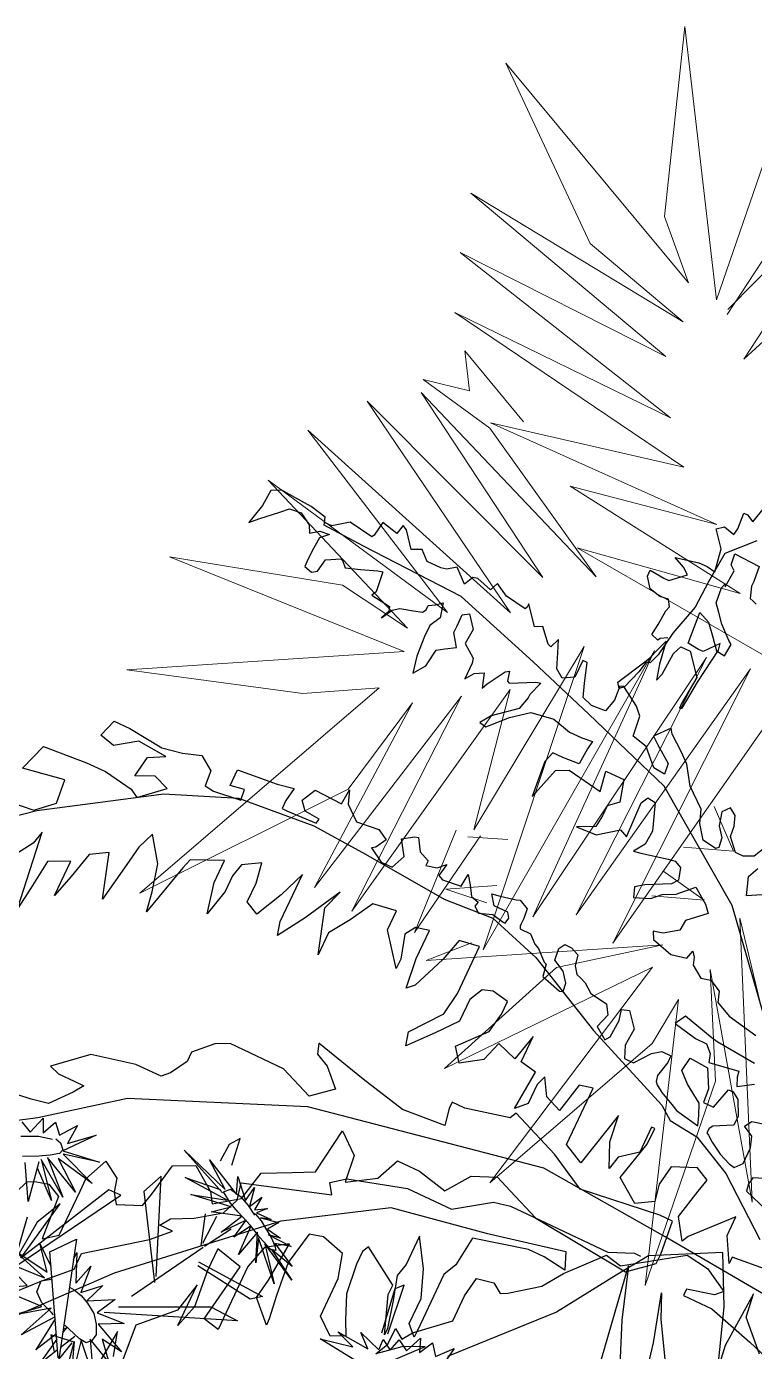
# Model space of a CAD drawing. Header units: millimetres. Extents: x -2729 to 15248, y -12439 to 5292.
# Drawn here: x 4649.6 to 4714.3, y -9449.1 to -9331.3 of the extents above; entities that cross this region are included whole.
import ezdxf

# ---------------------------------------------------------------- set-up
doc = ezdxf.new("R2010")
doc.units = ezdxf.units.MM
doc.layers.add('ARBOLES', color=118, linetype='Continuous')

# ---------------------------------------------------------------- blocks, each defined once
blk = doc.blocks.new('drudtu')
at = {"layer": 'ARBOLES', "color": 85}
for points in [[(-14.5807, 0.7522), (-14.5887, 0.7474), (-14.5903, 0.7442), (-14.5999, 0.7474), (-14.5983, 0.7617), (-14.5967, 0.7809), (-14.5951, 0.7873), (-14.5999, 0.7953), (-14.6111, 0.7937), (-14.6255, 0.7969), (-14.6351, 0.8096), (-14.6351, 0.8176), (-14.6159, 0.816), (-14.6095, 0.816), (-14.5919, 0.832), (-14.5999, 0.8384), (-14.6143, 0.8448), (-14.5855, 0.8512), (-14.5743, 0.8512), (-14.5632, 0.8496), (-14.568, 0.8783), (-14.5839, 0.8975), (-14.5759, 0.9039), (-14.5616, 0.9007), (-14.56, 0.9087), (-14.5616, 0.9294), (-14.5568, 0.9294), (-14.5472, 0.9246), (-14.5424, 0.9438)], [(-14.5328, 0.9055), (-14.5616, 0.8751), (-14.5648, 0.8352), (-14.5664, 0.8001), (-14.5775, 0.7601), (-14.5823, 0.7282), (-14.5871, 0.7154), (-14.5919, 0.7138), (-14.5951, 0.6995), (-14.6031, 0.6755), (-14.6079, 0.6707), (-14.6127, 0.6771), (-14.5935, 0.7138), (-14.5903, 0.7202), (-14.5855, 0.7346), (-14.5807, 0.7474), (-14.5759, 0.7186), (-14.5711, 0.6995), (-14.568, 0.709), (-14.5664, 0.7378), (-14.5616, 0.749), (-14.5488, 0.749), (-14.528, 0.7234), (-14.5312, 0.6867), (-14.5312, 0.6803), (-14.528, 0.6819), (-14.5248, 0.7186), (-14.5184, 0.7649), (-14.52, 0.7729), (-14.5344, 0.7553), (-14.5408, 0.7553), (-14.5552, 0.7569), (-14.5584, 0.7969), (-14.544, 0.7905), (-14.5312, 0.7761), (-14.52, 0.7633), (-14.5088, 0.7617), (-14.5072, 0.7777), (-14.512, 0.7809), (-14.528, 0.7953), (-14.5376, 0.8064), (-14.5456, 0.816), (-14.5472, 0.8352), (-14.5456, 0.8416), (-14.544, 0.8384), (-14.5424, 0.8607), (-14.5488, 0.8655), (-14.5504, 0.8799), (-14.5168, 0.8783), (-14.5152, 0.8591), (-14.5152, 0.8528), (-14.5104, 0.8384), (-14.5056, 0.8368), (-14.5008, 0.8352)]]:
    blk.add_lwpolyline(points, dxfattribs=at)
at = {"layer": 'ARBOLES', "color": 126}
for points in [[(-14.3431, 0.5171), (-14.3596, 0.508), (-14.3672, 0.5306), (-14.3611, 0.5442)], [(-14.3642, 0.5713), (-14.3717, 0.5562), (-14.3838, 0.5502), (-14.3943, 0.5502), (-14.4079, 0.5653), (-14.4094, 0.5788), (-14.4139, 0.5909), (-14.423, 0.5969), (-14.4305, 0.5879), (-14.426, 0.5713), (-14.4169, 0.5593), (-14.4154, 0.5472), (-14.4184, 0.5442), (-14.4365, 0.5472), (-14.4486, 0.5638), (-14.4546, 0.5803), (-14.4712, 0.5939), (-14.4787, 0.5999), (-14.4938, 0.6225), (-14.5059, 0.6331), (-14.5255, 0.6481), (-14.53, 0.6542), (-14.5451, 0.6361), (-14.536, 0.6286), (-14.5149, 0.6135), (-14.5134, 0.5999), (-14.5285, 0.6014), (-14.5481, 0.621), (-14.5677, 0.6255), (-14.5707, 0.6512), (-14.5797, 0.6602), (-14.6039, 0.6753), (-14.6084, 0.6738), (-14.6069, 0.6557), (-14.6114, 0.6391), (-14.6295, 0.6376), (-14.6431, 0.6421), (-14.6491, 0.6587), (-14.6566, 0.6828), (-14.6627, 0.6828), (-14.6627, 0.6602), (-14.6762, 0.6527), (-14.6868, 0.6602), (-14.6943, 0.6783), (-14.7004, 0.6933), (-14.7049, 0.6813), (-14.7094, 0.6828), (-14.7245, 0.6994), (-14.7335, 0.6948), (-14.7516, 0.7174), (-14.7516, 0.7129), (-14.7531, 0.7099), (-14.7803, 0.7144), (-14.7968, 0.7235), (-14.8014, 0.7129), (-14.821, 0.7189), (-14.827, 0.7174), (-14.833, 0.7054), (-14.8496, 0.7205), (-14.8602, 0.7129), (-14.8677, 0.7114), (-14.8858, 0.7114), (-14.8978, 0.722), (-14.9039, 0.7189), (-14.9099, 0.7159), (-14.925, 0.7355), (-14.931, 0.7385), (-14.934, 0.7265), (-14.9551, 0.731), (-14.9581, 0.7129), (-14.9597, 0.7099), (-14.9913, 0.7144), (-15.0094, 0.7009), (-15.0184, 0.7009)], [(-14.2481, 0.3513), (-14.3702, 0.49), (-14.5074, 0.5864), (-14.628, 0.627), (-14.7169, 0.6557), (-14.83, 0.6903), (-14.9642, 0.6948), (-15.0184, 0.6979), (-15.0215, 0.7069), (-15.0426, 0.7114), (-15.0652, 0.7129), (-15.0833, 0.7144), (-15.0953, 0.7084), (-15.0968, 0.6873), (-15.1014, 0.6692), (-15.1029, 0.6617), (-15.0938, 0.6707), (-15.0742, 0.6888), (-15.0652, 0.6979), (-15.0501, 0.6994), (-15.035, 0.6903), (-15.0305, 0.6813), (-15.02, 0.6888), (-15.0079, 0.6903), (-15.0169, 0.6813), (-15.0184, 0.6632), (-15.0184, 0.6481), (-15.0184, 0.6421), (-15.0079, 0.6391), (-15.0019, 0.6436), (-14.9988, 0.6602), (-14.9823, 0.6692), (-14.9793, 0.6677), (-14.9732, 0.6617), (-14.9551, 0.6677), (-14.9355, 0.6753), (-14.9295, 0.6768), (-14.9265, 0.6512), (-14.9295, 0.6451), (-14.9039, 0.6421), (-14.9024, 0.6361), (-14.9069, 0.6255), (-14.8993, 0.6391), (-14.8918, 0.6451), (-14.8752, 0.6496), (-14.8647, 0.6527), (-14.8617, 0.6572), (-14.8617, 0.6632), (-14.8541, 0.6677), (-14.8466, 0.6738), (-14.8421, 0.6557), (-14.8496, 0.6421), (-14.8496, 0.627), (-14.8481, 0.6014), (-14.8436, 0.5803), (-14.833, 0.5954), (-14.83, 0.618), (-14.821, 0.624), (-14.8089, 0.6316), (-14.8194, 0.6466), (-14.8194, 0.6557), (-14.8194, 0.6707), (-14.8119, 0.6753), (-14.7999, 0.6602), (-14.8014, 0.6406), (-14.7848, 0.6286), (-14.7833, 0.6225), (-14.7833, 0.6014), (-14.7757, 0.612), (-14.7652, 0.618), (-14.7591, 0.5999), (-14.7561, 0.6075), (-14.7426, 0.6301), (-14.738, 0.6331), (-14.735, 0.621), (-14.732, 0.6195), (-14.7034, 0.6346), (-14.6973, 0.6361), (-14.7034, 0.618), (-14.7034, 0.6135), (-14.7079, 0.5969), (-14.735, 0.5743), (-14.7441, 0.5608), (-14.735, 0.5593), (-14.7139, 0.5819), (-14.6928, 0.5984), (-14.6642, 0.6029), (-14.64, 0.5969), (-14.6235, 0.5969), (-14.6099, 0.5984), (-14.6114, 0.5879), (-14.6129, 0.5668), (-14.634, 0.5653), (-14.6476, 0.5653), (-14.6521, 0.5517), (-14.6476, 0.5065), (-14.6355, 0.5472), (-14.6204, 0.5547), (-14.5752, 0.5472), (-14.5797, 0.5728), (-14.5722, 0.5728), (-14.5556, 0.5728), (-14.5481, 0.5457), (-14.5601, 0.5351), (-14.5601, 0.5216), (-14.5617, 0.5065), (-14.5828, 0.496), (-14.5571, 0.4975), (-14.533, 0.5156), (-14.5225, 0.511), (-14.524, 0.5562), (-14.5194, 0.5653), (-14.5089, 0.5638), (-14.4968, 0.5306), (-14.4983, 0.5125), (-14.5074, 0.499), (-14.4983, 0.5005), (-14.4652, 0.508), (-14.4561, 0.5095), (-14.4471, 0.505), (-14.4426, 0.49), (-14.4486, 0.4824), (-14.4772, 0.4674), (-14.4878, 0.4598), (-14.4833, 0.4478), (-14.4637, 0.4553), (-14.4531, 0.4658), (-14.438, 0.4734), (-14.4199, 0.4915), (-14.4003, 0.4779), (-14.3928, 0.4689), (-14.4139, 0.4493), (-14.4154, 0.4357), (-14.432, 0.4237), (-14.4441, 0.4206), (-14.4395, 0.4116), (-14.4124, 0.4041), (-14.3928, 0.4086), (-14.3898, 0.4191), (-14.3853, 0.4131), (-14.3823, 0.4041), (-14.3672, 0.3935), (-14.3551, 0.3965), (-14.34, 0.389), (-14.3355, 0.3755), (-14.3159, 0.3664), (-14.2767, 0.3589)], [(-14.2632, 0.3272), (-14.3159, 0.3318), (-14.3235, 0.3333), (-14.3642, 0.3438), (-14.3717, 0.3303), (-14.3415, 0.3242), (-14.3265, 0.3242), (-14.3174, 0.3152), (-14.3144, 0.3046), (-14.2767, 0.3107), (-14.2752, 0.3031), (-14.2707, 0.2926), (-14.2526, 0.3046)]]:
    blk.add_lwpolyline(points, dxfattribs=at)
at = {"layer": 'ARBOLES', "color": 92}
for points in [[(-15.2582, 0.2244), (-15.1904, 0.2319), (-15.1693, 0.2515), (-15.1723, 0.2817), (-15.2251, 0.2726), (-15.213, 0.3073), (-15.1572, 0.3118), (-15.1316, 0.3118), (-15.0939, 0.3058), (-15.0833, 0.2997), (-15.0547, 0.3254), (-15.0743, 0.3329), (-15.0969, 0.3223), (-15.0924, 0.3495), (-15.0728, 0.36), (-15.1105, 0.363), (-15.1361, 0.3449), (-15.1557, 0.3495), (-15.1482, 0.3721), (-15.1271, 0.3721), (-15.0818, 0.3675), (-15.0562, 0.3721), (-15.0336, 0.3796), (-15.0155, 0.3675), (-15.014, 0.348), (-15.0019, 0.3464), (-14.9673, 0.351), (-14.9688, 0.3645), (-14.9869, 0.3615), (-14.9869, 0.3826), (-14.9356, 0.3871), (-14.9145, 0.3916), (-14.9175, 0.3736), (-14.9175, 0.363), (-14.91, 0.363), (-14.8723, 0.3645), (-14.8708, 0.3706), (-14.8904, 0.3721), (-14.8994, 0.3826), (-14.8904, 0.4007), (-14.8542, 0.3992), (-14.8527, 0.4188), (-14.8467, 0.4022), (-14.8286, 0.3871), (-14.7999, 0.3901), (-14.7864, 0.3826), (-14.7939, 0.369), (-14.7984, 0.366), (-14.7803, 0.3555), (-14.7653, 0.3555), (-14.7577, 0.3736), (-14.7698, 0.3916), (-14.7562, 0.4007), (-14.7517, 0.4022), (-14.7426, 0.3871), (-14.7291, 0.3811), (-14.7291, 0.3751), (-14.7155, 0.3781), (-14.7065, 0.3871), (-14.7095, 0.3706), (-14.7034, 0.3675), (-14.6793, 0.3706), (-14.6778, 0.3871), (-14.6703, 0.3766), (-14.6627, 0.3645), (-14.6522, 0.3615), (-14.6537, 0.3555), (-14.6462, 0.3495), (-14.6296, 0.3555), (-14.6145, 0.3525), (-14.6115, 0.3525), (-14.61, 0.36), (-14.6145, 0.366), (-14.6326, 0.366), (-14.6416, 0.3781), (-14.6311, 0.3796), (-14.6115, 0.3841), (-14.607, 0.3856), (-14.5949, 0.3796), (-14.5934, 0.3675), (-14.5934, 0.36), (-14.5934, 0.357), (-14.5919, 0.354), (-14.5783, 0.354), (-14.5678, 0.3449), (-14.5617, 0.3419), (-14.5482, 0.3299), (-14.5451, 0.3284), (-14.5421, 0.3133), (-14.5165, 0.3058), (-14.512, 0.3073), (-14.5135, 0.3178), (-14.5225, 0.3299), (-14.5376, 0.3374), (-14.5391, 0.3525), (-14.5346, 0.36), (-14.5255, 0.36), (-14.515, 0.3555), (-14.512, 0.3419), (-14.5059, 0.3329), (-14.4999, 0.3314), (-14.4924, 0.3284), (-14.4803, 0.3193), (-14.4577, 0.3163), (-14.4502, 0.3043), (-14.4562, 0.2862), (-14.4411, 0.2756), (-14.4366, 0.2817), (-14.4351, 0.3043), (-14.4381, 0.3178), (-14.4291, 0.3208), (-14.414, 0.3028), (-14.4155, 0.2802), (-14.4095, 0.2651), (-14.3974, 0.2651), (-14.3823, 0.2847), (-14.3718, 0.2922), (-14.3597, 0.2922), (-14.3597, 0.2832), (-14.3642, 0.2636), (-14.3627, 0.2561), (-14.3597, 0.253), (-14.3507, 0.247), (-14.3477, 0.2455), (-14.3311, 0.238), (-14.325, 0.235), (-14.2934, 0.2289), (-14.2979, 0.241), (-14.3039, 0.2545), (-14.3265, 0.2696), (-14.3401, 0.2817), (-14.3371, 0.2997), (-14.313, 0.2982), (-14.3009, 0.2756), (-14.2994, 0.2576), (-14.2858, 0.2576), (-14.2783, 0.2847), (-14.2723, 0.2847), (-14.2632, 0.2787), (-14.2542, 0.2606), (-14.2542, 0.2485), (-14.2768, 0.2365), (-14.2798, 0.2319), (-14.2798, 0.2259), (-14.2768, 0.2244), (-14.2693, 0.2184), (-14.2542, 0.2094), (-14.2391, 0.2033), (-14.2316, 0.2018), (-14.224, 0.2109), (-14.224, 0.2319), (-14.2286, 0.2455), (-14.2421, 0.253), (-14.2361, 0.2621), (-14.2225, 0.2651)], [(-14.1863, 0.2078), (-14.2059, 0.2003), (-14.2075, 0.1913), (-14.2059, 0.1822), (-14.1743, 0.1717)], [(-15.259, 0.1739), (-15.1869, 0.2332), (-15.0556, 0.3179), (-14.9709, 0.3517), (-14.8735, 0.3602), (-14.8014, 0.356), (-14.6913, 0.3475), (-14.6278, 0.3517), (-14.56, 0.3306), (-14.4583, 0.2798), (-14.3439, 0.2332), (-14.327, 0.2205), (-14.2889, 0.2163), (-14.238, 0.1909), (-14.166, 0.1358)], [(-14.1406, 0.1062), (-14.1872, 0.102), (-14.1872, 0.0935), (-14.2041, 0.1231), (-14.2041, 0.1485), (-14.2465, 0.102), (-14.2507, 0.0935), (-14.2677, 0.1189), (-14.2592, 0.157), (-14.255, 0.1739), (-14.2719, 0.1824), (-14.3016, 0.1697), (-14.3058, 0.1443), (-14.3016, 0.1231), (-14.3227, 0.1104), (-14.3524, 0.1316), (-14.3397, 0.1824), (-14.3397, 0.2036), (-14.3439, 0.2036), (-14.3439, 0.1697), (-14.3651, 0.1528), (-14.3693, 0.1358), (-14.3821, 0.1655), (-14.3863, 0.1993), (-14.4032, 0.1274), (-14.4287, 0.1401), (-14.4287, 0.2163), (-14.4456, 0.212), (-14.4541, 0.1739), (-14.4753, 0.1824), (-14.488, 0.2036), (-14.4922, 0.1909), (-14.4922, 0.1655), (-14.5049, 0.1528), (-14.5007, 0.2036), (-14.5218, 0.2078), (-14.5218, 0.2417), (-14.5303, 0.2078), (-14.5557, 0.2163), (-14.5642, 0.1909), (-14.5896, 0.1739), (-14.6023, 0.1909), (-14.5727, 0.2247), (-14.5684, 0.2501), (-14.5684, 0.2671), (-14.5896, 0.2713), (-14.6023, 0.2671), (-14.6108, 0.2501), (-14.6108, 0.2205), (-14.632, 0.1951), (-14.6574, 0.1655), (-14.6616, 0.1824), (-14.632, 0.2205), (-14.6278, 0.2501), (-14.6278, 0.3136), (-14.6532, 0.3094), (-14.6616, 0.2798), (-14.6786, 0.2374), (-14.6871, 0.229), (-14.6913, 0.2671), (-14.6913, 0.3052), (-14.7082, 0.3009), (-14.7167, 0.2882), (-14.7082, 0.2586), (-14.7082, 0.2459), (-14.7379, 0.284), (-14.7379, 0.3094), (-14.7676, 0.3052), (-14.7845, 0.2755), (-14.8014, 0.2501), (-14.8014, 0.2205), (-14.8184, 0.2755), (-14.8099, 0.3009), (-14.8353, 0.2544), (-14.8565, 0.2205), (-14.8607, 0.2374), (-14.8607, 0.3009), (-14.8735, 0.2671), (-14.8904, 0.2332), (-14.9073, 0.2417), (-14.9073, 0.2671), (-14.9116, 0.2925), (-14.9328, 0.2798), (-14.937, 0.2628), (-14.937, 0.2417), (-14.9455, 0.2078), (-14.9539, 0.2459), (-14.9539, 0.2755), (-14.9921, 0.2586), (-14.9963, 0.2459), (-15.0133, 0.1782), (-15.0175, 0.2036), (-15.026, 0.2374), (-15.0471, 0.2671), (-15.0556, 0.2459), (-15.0598, 0.2205), (-15.0683, 0.1697), (-15.0853, 0.2247), (-15.1064, 0.212), (-15.1149, 0.1782), (-15.1234, 0.1485), (-15.1234, 0.1951), (-15.1488, 0.1824), (-15.153, 0.1443), (-15.1573, 0.1147), (-15.17, 0.212), (-15.1742, 0.1951), (-15.1954, 0.1612)], [(-14.1067, 0.009), (-14.1406, 0.0429), (-14.1448, 0.0725), (-14.1491, 0.0005), (-14.1448, -0.0291), (-14.1702, 0.0429), (-14.1999, 0.1021), (-14.2804, 0.0598), (-14.3058, 0.0217), (-14.3524, -0.0503), (-14.4498, -0.1561)], [(-14.2761, -0.0928), (-14.2973, 0.0385), (-14.2761, -0.025), (-14.255, -0.0758)], [(-14.2168, -0.0928), (-14.2296, -0.0335), (-14.2465, 0.0258), (-14.2338, -0.0039), (-14.2084, -0.0462)], [(-14.5134, -0.1944), (-14.4795, -0.1563), (-14.5049, -0.169), (-14.5303, -0.1901), (-14.5218, -0.1732), (-14.5218, -0.152), (-14.5091, -0.1605), (-14.5007, -0.1478), (-14.4625, -0.1139), (-14.4625, -0.0801), (-14.4583, -0.0547), (-14.4371, -0.0504), (-14.4244, -0.0589), (-14.4159, -0.0547), (-14.3821, -0.0293), (-14.3651, -0.0039), (-14.327, 0.0385), (-14.3058, 0.0342), (-14.238, 0.0808), (-14.2084, 0.0766), (-14.1787, 0.0596), (-14.1872, 0.0512), (-14.2211, 0.0427), (-14.2211, 0.0342), (-14.183, 0.0342), (-14.1236, 0.0173), (-14.0982, 0.0088)], [(-14.9497, -0.3383), (-14.8607, -0.2367), (-14.704, -0.0928), (-14.5896, -0.0208), (-14.471, 0.0004), (-14.3736, 0.0215), (-14.3651, 0.0004), (-14.3948, 0.0046), (-14.4159, 0.0046), (-14.4837, -0.0123), (-14.488, -0.0504), (-14.4964, -0.0674), (-14.4964, -0.1266), (-14.4964, -0.1436), (-14.4964, -0.152), (-14.5091, -0.1393), (-14.5091, -0.1055), (-14.5218, -0.0716), (-14.543, -0.0377), (-14.543, -0.0758), (-14.5473, -0.0928), (-14.5388, -0.1224), (-14.5303, -0.1563), (-14.5303, -0.1647), (-14.5473, -0.1182), (-14.5473, -0.1055), (-14.5939, -0.0758), (-14.5981, -0.0843), (-14.5981, -0.1012), (-14.5939, -0.1393), (-14.5812, -0.169), (-14.5727, -0.1859), (-14.5896, -0.1944), (-14.6108, -0.1774), (-14.6108, -0.1563), (-14.6108, -0.1266), (-14.6193, -0.097), (-14.6489, -0.0885), (-14.6659, -0.0928), (-14.6744, -0.1351), (-14.6701, -0.1774), (-14.6659, -0.2071), (-14.6659, -0.2155), (-14.6913, -0.1901), (-14.6871, -0.1647), (-14.6828, -0.1139), (-14.7082, -0.1309), (-14.7167, -0.1605), (-14.7167, -0.2452), (-14.7379, -0.2409), (-14.7294, -0.1901), (-14.7252, -0.1647), (-14.7591, -0.1563), (-14.7591, -0.1859), (-14.7548, -0.2325), (-14.7633, -0.2621), (-14.7633, -0.2071), (-14.7718, -0.2452), (-14.8099, -0.2833), (-14.8057, -0.3341)], [(-14.8184, -0.3298), (-14.8269, -0.3002), (-14.8311, -0.3468)], [(-14.8607, -0.3806), (-14.8692, -0.3341), (-14.8989, -0.3383), (-14.8862, -0.3552)], [(-14.9836, -0.3341), (-14.937, -0.2833), (-14.9073, -0.2536), (-14.9073, -0.2325), (-14.8735, -0.2071), (-14.8396, -0.1817), (-14.8184, -0.1605), (-14.8353, -0.1605), (-14.8269, -0.1478), (-14.8014, -0.1351), (-14.7718, -0.1139), (-14.7633, -0.0928), (-14.7676, -0.0716), (-14.6616, -0.0377), (-14.6701, -0.025), (-14.6532, -0.0123), (-14.5812, 0.0088), (-14.5218, 0.0088), (-14.4795, 0.0385), (-14.4583, 0.0427), (-14.4032, 0.0427), (-14.327, 0.0427), (-14.2973, 0.0554), (-14.2889, 0.0554)]]:
    blk.add_lwpolyline(points, dxfattribs=at)
at = {"layer": 'ARBOLES', "color": 72}
for points in [[(-14.1279, 0.0766), (-14.2719, 0.0893), (-14.4414, 0.102), (-14.7337, 0.0469), (-14.937, -0.0377), (-15.026, -0.1055), (-15.1446, -0.1817)], [(-15.0175, -0.2155), (-15.0048, -0.1817), (-14.9963, -0.1774), (-14.9794, -0.1732), (-14.9624, -0.1817), (-14.9582, -0.2367), (-14.9412, -0.224), (-14.9412, -0.1647), (-14.9412, -0.1478), (-14.9285, -0.1182), (-14.9073, -0.1309), (-14.9031, -0.1478), (-14.8946, -0.1605), (-14.865, -0.1478), (-14.8607, -0.1309), (-14.8523, -0.0885), (-14.8269, -0.0758), (-14.7972, -0.097), (-14.7887, -0.1097), (-14.7591, -0.0885), (-14.7506, -0.0504), (-14.7167, -0.0335), (-14.6913, -0.0208), (-14.6828, 0.0385), (-14.6574, 0.0173), (-14.6532, -0.0166), (-14.6193, 0.0046), (-14.6066, 0.0342), (-14.5981, 0.0342), (-14.5769, 0.0342), (-14.5388, 0.0258), (-14.5176, 0.0554), (-14.488, 0.0681), (-14.4668, 0.0596), (-14.4244, 0.0427), (-14.2973, 0.03), (-14.2677, 0.0554), (-14.2677, 0.0681), (-14.2719, 0.1104), (-14.2889, 0.1104), (-14.3905, 0.0977), (-14.4371, 0.1231), (-14.5007, 0.1485), (-14.5049, 0.1401), (-14.56, 0.1274), (-14.5769, 0.1274), (-14.5769, 0.1189), (-14.5727, 0.0977), (-14.6278, 0.0935), (-14.6871, 0.1062), (-14.7548, 0.1231), (-14.7506, 0.1104), (-14.7337, 0.102), (-14.7125, 0.0808), (-14.7379, 0.0596), (-14.7803, 0.0766), (-14.8523, 0.0766), (-14.8692, 0.0681), (-14.8904, 0.0469), (-14.8904, 0.0342), (-14.9031, 0.0131), (-14.9116, 0.0046), (-14.9455, 0.0046), (-15.0005, -0.0081), (-15.0387, -0.042), (-15.026, -0.0462), (-15.0048, -0.0462), (-14.9921, -0.0462), (-15.0005, -0.0589), (-15.0217, -0.0843), (-15.0429, -0.0885), (-15.0768, -0.0928)]]:
    blk.add_lwpolyline(points, dxfattribs=at)
blk = doc.blocks.new('geghhhhhhhhh')
at = {"color": 70, "linetype": 'Continuous', "lineweight": 0}
for p, q in [((349.767, 53.008), (348.07, 44.553)), ((349.966, 41.526), (349.767, 53.008)), ((356.453, 49.772), (350.765, 43.405)), ((351.164, 40.378), (356.453, 49.772)), ((348.869, 40.169), (345.974, 49.146)), ((345.974, 49.146), (347.97, 37.977)), ((347.97, 37.977), (343.978, 48.311)), ((358.849, 45.492), (351.164, 40.378)), ((354.956, 40.9), (358.849, 45.492)), ((348.07, 44.553), (348.869, 40.169)), ((350.765, 43.405), (349.966, 41.526)), ((360.146, 41.317), (350.865, 39.438)), ((358.449, 40.378), (360.146, 41.317)), ((350.865, 39.438), (354.956, 40.9)), ((352.761, 27.852), (357.95, 40.586)), ((357.95, 40.586), (355.555, 28.06)), ((360.745, 40.273), (358.649, 36.098)), ((359.647, 35.994), (360.745, 40.273)), ((358.25, 30.148), (363.34, 39.751)), ((363.34, 39.751), (360.146, 30.67)), ((371.823, 40.169), (363.439, 30.774)), ((364.138, 34.95), (371.823, 40.169)), ((346.374, 27.121), (352.861, 39.647)), ((352.861, 39.647), (348.869, 28.06)), ((348.869, 28.06), (354.457, 38.708)), ((350.665, 27.852), (356.154, 39.021)), ((354.457, 38.708), (350.665, 27.852)), ((356.154, 39.021), (352.761, 27.852)), ((359.747, 38.394), (358.05, 38.708)), ((360.146, 30.67), (364.936, 39.021)), ((364.936, 39.021), (362.042, 31.192)), ((357.751, 37.977), (359.747, 38.394)), ((351.563, 37.559), (349.467, 37.455)), ((349.467, 37.455), (351.264, 36.515)), ((357.551, 36.098), (359.148, 36.202)), ((348.569, 35.367), (350.565, 35.472)), ((355.555, 28.06), (358.948, 35.889)), ((358.948, 35.889), (358.25, 30.148)), ((349.567, 33.697), (348.569, 35.367)), ((362.042, 31.192), (364.138, 34.95)), ((373.519, 31.401), (362.641, 29.209)), ((363.439, 30.774), (366.434, 31.401)), ((366.434, 31.401), (373.519, 31.401)), ((362.641, 29.209), (372.422, 26.703)), ((365.436, 26.912), (362.641, 28.269)), ((362.641, 28.269), (368.929, 23.154)), ((356.354, 24.198), (347.471, 27.852)), ((367.631, 20.962), (358.649, 27.121)), ((358.649, 27.121), (365.436, 19.501)), ((368.929, 23.154), (361.144, 27.434)), ((361.144, 27.434), (367.631, 20.962)), ((372.422, 26.703), (365.436, 26.912)), ((365.436, 19.501), (357.551, 25.555)), ((357.551, 25.555), (363.34, 18.875)), ((356.952, 21.797), (349.667, 25.138)), ((349.667, 25.138), (356.354, 24.198)), ((363.34, 18.875), (355.455, 25.242)), ((355.455, 25.242), (360.445, 19.918)), ((360.445, 19.71), (350.964, 22.528)), ((350.964, 22.528), (356.952, 21.797)), ((362.441, 15.534), (352.561, 20.44)), ((352.561, 20.44), (360.445, 19.71)), ((360.445, 19.918), (363.34, 18.353)), ((361.843, 16.996), (359.148, 19.501)), ((362.541, 13.133), (353.36, 18.561)), ((353.36, 18.561), (362.441, 15.534)), ((363.34, 18.353), (361.443, 18.561)), ((361.443, 18.561), (361.843, 16.996)), ((362.441, 10.733), (353.859, 16.161)), ((353.859, 16.161), (362.541, 13.133)), ((350.765, 15.847), (344.777, 8.645)), ((346.773, 7.497), (350.765, 15.847)), ((357.451, 12.09), (353.36, 14.699)), ((353.36, 14.699), (362.441, 10.733)), ((351.663, 13.968), (346.773, 7.497)), ((351.663, 14.177), (349.368, 9.376)), ((350.066, 3.217), (352.162, 13.655)), ((352.162, 13.655), (354.857, 3.008)), ((354.657, 10.628), (353.36, 13.133)), ((353.36, 13.133), (361.743, 5.409)), ((361.743, 5.409), (357.451, 12.09)), ((354.857, 3.008), (354.657, 10.628))]:
    blk.add_line(p, q, dxfattribs=at)
blk = doc.blocks.new('styrtys')
at = {"color": 86, "linetype": 'Continuous'}
for p, q in [((-36.44, -5.68), (-36.6, -6.54)), ((-33.49, -9.14), (-36.44, -5.68)), ((-36.6, -6.54), (-33.82, -9.6)), ((-55.14, -11.48), (-55.17, -12.59)), ((-53.48, -13.32), (-55.14, -11.48)), ((-55.17, -12.59), (-54.31, -14.03)), ((-48.55, -19.1), (-48.64, -16.29)), ((-50.97, -17.58), (-48.75, -19.36)), ((-48.85, -19.11), (-50.28, -16.81)), ((-47.62, -20.29), (-42.07, -17)), ((-42.07, -17), (-42.43, -18.06)), ((-42.43, -18.06), (-47.35, -20.53)), ((-55.85, -19.23), (-55.49, -21.25)), ((-48.44, -24.17), (-55.85, -19.23)), ((-48.51, -19.28), (-48.03, -26.98)), ((-41.35, -20.02), (-48.06, -29.79)), ((-43.63, -21.4), (-41.35, -20.02)), ((-55.49, -21.25), (-48.06, -24.59)), ((-47.86, -28.44), (-43.63, -21.4)), ((-56.26, -23.17), (-57.21, -23.83)), ((-55.62, -34.52), (-56.26, -23.17)), ((-57.21, -23.83), (-56.03, -33.67)), ((-58.37, -28.18), (-58.02, -30.77)), ((-56.03, -33.67), (-58.37, -28.18)), ((-55.16, -31.16), (-54.93, -28.55)), ((-54.93, -28.55), (-46.57, -35.37)), ((-58.85, -31.3), (-54.98, -35.46)), ((-58.02, -30.77), (-56.46, -33.57)), ((-46.7, -35.36), (-55.16, -31.16))]:
    blk.add_line(p, q, dxfattribs=at)
at = {"color": 50, "linetype": 'Continuous'}
for p, q in [((-29.58, -6.54), (-29.34, -4.74)), ((-29.34, -4.74), (-28.56, -6.42)), ((-31.66, -6.84), (-30.61, -7.57)), ((-31.33, -8.5), (-31.66, -6.84)), ((-30.75, -6.15), (-29.58, -6.54)), ((-30.61, -7.57), (-30.75, -6.15)), ((-32.52, -8.55), (-31.33, -8.5)), ((-32.14, -9.72), (-32.52, -8.55)), ((-34.81, -11.15), (-32.69, -10.56)), ((-33.27, -9.75), (-32.14, -9.72)), ((-32.69, -10.56), (-33.27, -9.75)), ((-35.93, -12.87), (-33.26, -11.35)), ((-33.26, -11.35), (-34.81, -11.15)), ((-50.73, -12.62), (-49.51, -13.86)), ((-50.16, -13.9), (-50.73, -12.62)), ((-49.65, -12.5), (-49.04, -13.64)), ((-49.51, -13.86), (-49.65, -12.5)), ((-49.04, -13.64), (-48.53, -12.59)), ((-48.53, -12.59), (-48.7, -13.62)), ((-48.7, -13.62), (-47.54, -12.81)), ((-48.15, -13.54), (-46.97, -12.37)), ((-47.54, -12.81), (-48.15, -13.54)), ((-46.97, -12.37), (-46.96, -13.52)), ((-46.48, -13.72), (-44.55, -12.52)), ((-44.55, -12.52), (-45.55, -13.63)), ((-36.18, -14.53), (-34.1, -12.39)), ((-32.74, -12.72), (-36.18, -14.53)), ((-34.1, -12.39), (-35.93, -12.87)), ((-52.32, -13.39), (-50.16, -13.9)), ((-51.02, -14.32), (-52.32, -13.39)), ((-46.96, -13.52), (-45.7, -12.96)), ((-45.7, -12.96), (-46.48, -13.72)), ((-41.96, -14.02), (-45.97, -14.42)), ((-45.55, -13.63), (-42.99, -13.35)), ((-42.99, -13.35), (-45.22, -14.15)), ((-45.22, -14.15), (-41.96, -14.02)), ((-56.8, -16.29), (-51.92, -14.95)), ((-54.9, -14.78), (-51.02, -14.32)), ((-51.92, -14.95), (-54.9, -14.78)), ((-51.01, -15.29), (-54.67, -17.46)), ((-50.31, -15.28), (-53.11, -17.81)), ((-53.11, -17.81), (-51.01, -15.29)), ((-49.12, -14.9), (-50.87, -17.03)), ((-50.87, -17.03), (-50.31, -15.28)), ((-48.85, -17.21), (-49.12, -14.9)), ((-48.63, -14.76), (-48.85, -17.21)), ((-47.89, -16.47), (-48.63, -14.76)), ((-47.97, -14.61), (-47.89, -16.47)), ((-46.35, -16.91), (-47.97, -14.61)), ((-44.94, -15.96), (-47.19, -14.42)), ((-47.19, -14.42), (-46.35, -16.91)), ((-46.71, -14.62), (-44.94, -15.96)), ((-42.49, -15.51), (-46.71, -14.62)), ((-45.97, -14.42), (-42.49, -15.51)), ((-51.79, -15.32), (-56.8, -16.29)), ((-54.67, -17.46), (-52.14, -15.33)), ((-62.62, -24.88), (-61.97, -22.3)), ((-61.97, -22.3), (-62.28, -25.57)), ((-63.62, -25.09), (-63.54, -23.28)), ((-63.54, -23.28), (-62.62, -24.88)), ((-62.28, -25.57), (-59.76, -23.28)), ((-59.76, -23.28), (-62.01, -25.68)), ((-65.67, -25.58), (-64.56, -26.22)), ((-65.19, -27.2), (-65.67, -25.58)), ((-64.82, -24.81), (-63.62, -25.09)), ((-64.56, -26.22), (-64.82, -24.81)), ((-64.51, -26.75), (-63.65, -25.8)), ((-63.51, -25.55), (-63.01, -25.38)), ((-63.01, -25.38), (-62.36, -25.51)), ((-62.36, -25.51), (-62.23, -25.93)), ((-62.01, -25.68), (-58.45, -24.8)), ((-58.45, -24.8), (-61.92, -26.27)), ((-65.32, -28.09), (-64.51, -26.75)), ((-62.54, -26.71), (-62.97, -27.63)), ((-62.23, -25.93), (-62.54, -26.71)), ((-58.55, -26.48), (-62.47, -27.05)), ((-62.47, -27.05), (-58.75, -27.67)), ((-61.92, -26.27), (-58.55, -26.48)), ((-66.37, -27.36), (-65.19, -27.2)), ((-62.97, -27.63), (-63.7, -28.88)), ((-62.6, -27.6), (-59.02, -28.68)), ((-58.75, -27.67), (-62.6, -27.6)), ((-62.55, -27.89), (-60, -30.5)), ((-60, -30.5), (-63.12, -28.96)), ((-59.02, -28.68), (-62.11, -28.28)), ((-53.5, -29.71), (-53.89, -29.14)), ((-53.89, -29.14), (-51.6, -30.61)), ((-52.22, -28.69), (-50.64, -30.65)), ((-51.6, -30.61), (-52.22, -28.69)), ((-50.64, -30.65), (-50.18, -28.67)), ((-50.18, -28.67), (-49.75, -30.58)), ((-49.75, -30.58), (-48.55, -28.37)), ((-48.55, -28.37), (-48.37, -30.34)), ((-48.37, -30.34), (-46.31, -28.77)), ((-46.31, -28.77), (-47.45, -30.77)), ((-47.45, -30.77), (-44.29, -30.27)), ((-44.29, -30.27), (-46.13, -31.17)), ((-54, -31.73), (-56.29, -31.52)), ((-53.73, -32.29), (-56.29, -31.52)), ((-51.59, -31.27), (-51.16, -31.03)), ((-51.16, -31.03), (-50.38, -30.76)), ((-50.38, -30.76), (-49.53, -30.63)), ((-49.53, -30.63), (-48.45, -30.63)), ((-48.45, -30.63), (-47.54, -30.93)), ((-47.54, -30.93), (-46.74, -31.43)), ((-46.74, -31.43), (-46.49, -32.03)), ((-44.06, -31.72), (-46.69, -32.08)), ((-46.13, -31.17), (-44.06, -31.72)), ((-57.06, -33.87), (-53.73, -32.29)), ((-53.44, -32.77), (-57.06, -33.87)), ((-56.57, -35.12), (-53.44, -32.77)), ((-53.37, -33.15), (-53.09, -32.49)), ((-52.89, -32.28), (-53.09, -32.49)), ((-47.19, -32.88), (-48.45, -33.23)), ((-46.58, -32.55), (-47.19, -32.88)), ((-47, -32.81), (-44.42, -35.39)), ((-43.74, -33.54), (-47, -32.81)), ((-46.69, -32.08), (-43.74, -33.54)), ((-46.49, -32.03), (-46.58, -32.55)), ((-52.71, -33.99), (-53.37, -33.15)), ((-51.65, -34.1), (-52.71, -33.99)), ((-50.81, -33.63), (-52.04, -36.96)), ((-50.47, -33.82), (-51.65, -34.1)), ((-50.14, -37.14), (-50.81, -33.63)), ((-50.19, -33.76), (-50.47, -33.82)), ((-49.99, -33.73), (-50.14, -37.14)), ((-49.81, -33.82), (-48.33, -36.71)), ((-48.89, -33.38), (-48.45, -33.23)), ((-48.59, -33.33), (-48.62, -33.59)), ((-48.44, -33.77), (-48.59, -33.33)), ((-47.4, -34.74), (-47.61, -33.12)), ((-44.42, -35.39), (-47.22, -33.38)), ((-45.98, -36.95), (-47.21, -33.61)), ((-53.64, -34.43), (-56.57, -35.12)), ((-51.38, -34.28), (-54.78, -36.8)), ((-54.78, -36.8), (-53.64, -34.43)), ((-52.04, -36.96), (-51.38, -34.28)), ((-48.61, -34.41), (-48.33, -36.71)), ((-48.19, -34.62), (-47.08, -37.14)), ((-47.35, -35.1), (-47.08, -37.14))]:
    blk.add_line(p, q, dxfattribs=at)
blk.add_lwpolyline([(-48.87, -13.89), (-48.64, -13.76), (-47.89, -13.64), (-47.13, -13.64), (-46.17, -13.64), (-45.35, -13.74), (-44.95, -13.88), (-45.27, -14.2), (-46.67, -14.49), (-48.01, -14.67), (-49.6, -15), (-50.64, -15.17), (-51.83, -15.19), (-51.71, -14.52), (-50.69, -14.11), (-49.65, -13.92), (-48.61, -13.88)], dxfattribs=at)

msp = doc.modelspace()

# ---------------------------------------------------------------- block references
at = {"xscale": 72.83395656964247, "yscale": 72.83395656964247, "zscale": 72.83395656964247, "rotation": 334.7594329241956}
msp.add_blockref('drudtu', (5643.791, -9888.035), dxfattribs=at)
at = {"color": 7, "linetype": 'Continuous', "lineweight": 0, "xscale": 2.227967417066542, "yscale": 2.227967417066542, "zscale": 2.227967417066542, "rotation": 172.3837163653}
msp.add_blockref('geghhhhhhhhh', (5492.613, -9429.441, 0.224), dxfattribs=at)
at = {"rotation": 300.9216936617719}
msp.add_blockref('styrtys', (4706.751, -9471.543, 0.448), dxfattribs=at)

doc.saveas('drawing.dxf')
